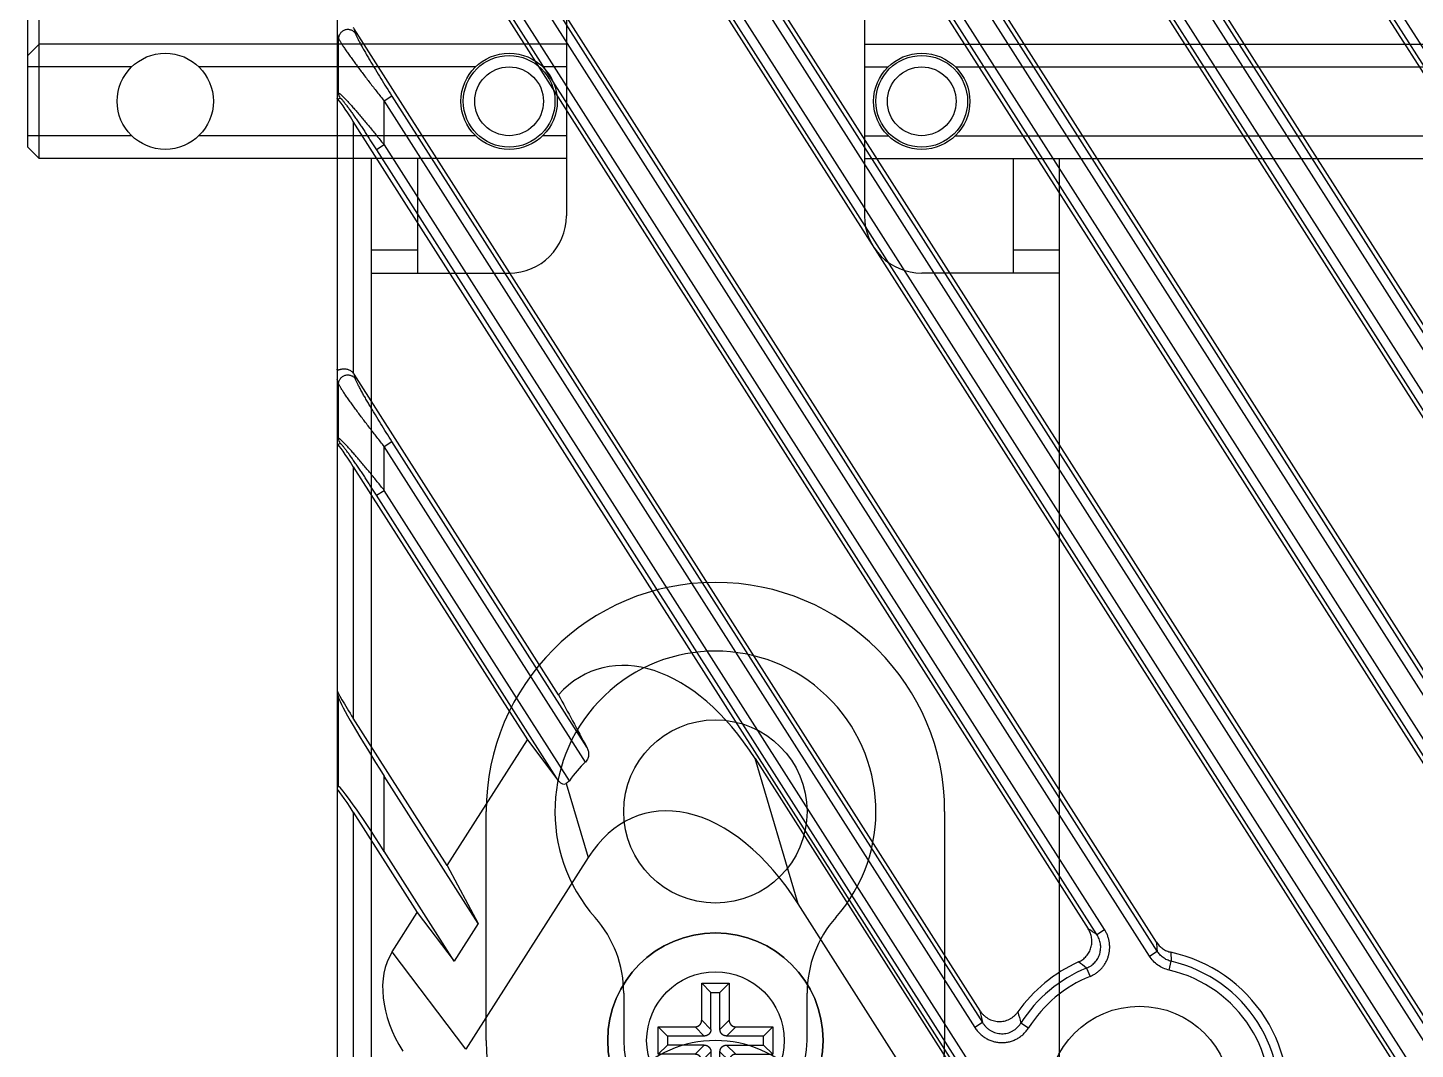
# Model space of a CAD drawing. Header units: millimetres. Extents: x 562 to 17351, y 2396 to 6995.
# Drawn here: x 12125.3 to 12185.8, y 3895.8 to 3940.4 of the extents above; entities that cross this region are included whole.
import ezdxf

# ---------------------------------------------------------------- set-up
doc = ezdxf.new("R2010")
doc.units = ezdxf.units.MM
doc.layers.add('02___PRT_ALL_AXES', color=7, linetype='Continuous')
doc.layers.add('1轮廓线', color=7, linetype='Continuous', lineweight=25)

# ---------------------------------------------------------------- blocks, each defined once
blk = doc.blocks.new('DTGCNV')
at = {"color": 7, "linetype": 'Continuous'}
for p, q in [((12716.618, 5010.197), (12716.618, 4673.197)), ((12717.318, 4815.699), (12807.974, 4673.397)), ((12807.807, 4674.749), (12718.67, 4814.667)), ((12807.471, 4674.535), (12718.334, 4814.453)), ((12800.979, 4673.397), (12721.701, 4797.839)), ((12799.424, 4674.749), (12722.979, 4794.743)), ((12799.76, 4674.963), (12723.315, 4794.957)), ((12721.453, 4794.134), (12798.37, 4673.397)), ((12798.203, 4674.749), (12722.979, 4792.827)), ((12797.867, 4674.535), (12722.643, 4792.613)), ((12791.375, 4673.397), (12721.701, 4782.764)), ((12789.82, 4674.749), (12722.979, 4779.668)), ((12790.156, 4674.963), (12723.315, 4779.882)), ((12721.453, 4779.059), (12788.766, 4673.397)), ((12788.599, 4674.749), (12722.979, 4777.752)), ((12788.263, 4674.535), (12722.643, 4777.538)), ((12781.771, 4673.397), (12721.701, 4767.688)), ((12721.029, 4764.649), (12779.162, 4673.397)), ((12780.216, 4674.749), (12722.979, 4764.592)), ((12780.552, 4674.963), (12723.315, 4764.806)), ((12778.659, 4674.535), (12722.643, 4762.462)), ((12778.995, 4674.749), (12722.979, 4762.676)), ((12752.356, 4704.494), (12717.353, 4759.438)), ((12752.384, 4704.102), (12719.006, 4756.496)), ((12752.048, 4703.888), (12718.67, 4756.282)), ((12717.318, 4755.397), (12749.379, 4705.071)), ((12749.758, 4704.825), (12718.334, 4754.151)), ((12750.094, 4705.039), (12718.67, 4754.365)), ((12744.66, 4701.5), (12717.353, 4744.362)), ((12717.353, 4744.362), (12717.412, 4744.16)), ((12716.618, 4744.148), (12716.677, 4743.946)), ((12716.677, 4741.554), (12716.677, 4743.946)), ((12716.618, 4741.537), (12716.677, 4741.554)), ((12716.631, 4741.308), (12716.74, 4741.34)), ((12719.006, 4741.42), (12718.67, 4741.206)), ((12719.006, 4741.42), (12744.767, 4700.984)), ((12718.67, 4739.29), (12718.67, 4741.206)), ((12718.67, 4741.206), (12744.43, 4700.77)), ((12717.318, 4740.322), (12717.318, 4729.334)), ((12759.954, 4673.397), (12717.318, 4740.322)), ((12718.67, 4739.29), (12718.334, 4739.076)), ((12718.334, 4739.076), (12759.451, 4674.535)), ((12718.67, 4739.29), (12759.787, 4674.749)), ((12717.412, 4729.085), (12717.353, 4729.287)), ((12726.267, 4715.295), (12717.353, 4729.287)), ((12716.677, 4728.871), (12716.618, 4729.073)), ((12716.677, 4726.479), (12716.677, 4728.871)), ((12716.677, 4726.479), (12716.618, 4726.462)), ((12716.631, 4726.233), (12716.74, 4726.265)), ((12718.67, 4726.131), (12719.006, 4726.345)), ((12727.51, 4712.997), (12719.006, 4726.345)), ((12718.67, 4724.215), (12718.67, 4726.131)), ((12727.445, 4712.356), (12718.67, 4726.131)), ((12717.318, 4725.247), (12717.318, 4714.266)), ((12717.318, 4725.247), (12724.913, 4713.325)), ((12718.334, 4724.001), (12718.67, 4724.215)), ((12726.29, 4711.512), (12718.334, 4724.001)), ((12726.745, 4711.54), (12718.67, 4724.215)), ((12716.618, 4715.365), (12716.677, 4715.162)), ((12716.677, 4711.287), (12716.677, 4715.162)), ((12721.415, 4707.835), (12717.318, 4714.266)), ((12721.415, 4707.835), (12724.913, 4713.325)), ((12724.913, 4713.325), (12726.29, 4711.512)), ((12734.845, 4712.508), (12749.396, 4689.667)), ((12736.731, 4706.161), (12734.845, 4712.508)), ((12722.768, 4705.305), (12718.67, 4711.738)), ((12718.67, 4708.457), (12718.67, 4711.738)), ((12716.618, 4711.27), (12716.677, 4711.287)), ((12726.613, 4711.417), (12727.571, 4708.192)), ((12717.318, 4710.171), (12720.111, 4705.787)), ((12717.318, 4710.171), (12717.318, 4698.471)), ((12721.723, 4703.665), (12718.67, 4708.457)), ((12727.571, 4708.192), (12722.236, 4699.817)), ((12721.415, 4707.835), (12722.768, 4705.305)), ((12747.523, 4689.22), (12736.731, 4706.161)), ((12719.013, 4704.063), (12720.111, 4705.787)), ((12720.111, 4705.787), (12721.723, 4703.665)), ((12722.768, 4705.305), (12721.723, 4703.665)), ((12749.758, 4704.825), (12750.094, 4705.039)), ((12722.236, 4699.817), (12719.013, 4704.063)), ((12752.048, 4703.888), (12752.384, 4704.102)), ((12752.989, 4704.051), (12753.003, 4703.656)), ((12749.311, 4703.363), (12749.46, 4702.998)), ((12752.914, 4703.272), (12753.003, 4703.656)), ((12744.767, 4700.984), (12744.43, 4700.77)), ((12746.446, 4700.964), (12746.779, 4700.753))]:
    blk.add_line(p, q, dxfattribs=at)
for centre, radius in [((12733.118, 4700.197), 3), ((12751.618, 4697.697), 4)]:
    blk.add_circle(centre, radius, dxfattribs=at)
for centre, radius, start, end in [((12717.079, 4741.555), 0.402, 180.12821, 212.37179), ((12717.079, 4726.48), 0.402, 180.1282, 212.3718), ((12718.782, 4657.719), 56.378, 56.6713, 57.13077), ((12885.548, 4713.904), 133.524, 184.04112, 184.20977), ((12751.618, 4697.697), 6.5, 347.17622, 77.82378), ((12751.618, 4697.697), 6.5, 114.16262, 144.77749), ((12751.618, 4697.697), 6.117, 112.15727, 147.72886), ((12729.479, 4677.263), 32.78, 52.7708, 53.54273), ((12751.618, 4697.697), 5.724, 348.08134, 76.91866), ((12751.618, 4697.697), 6.117, 348.08134, 76.91866), ((12751.618, 4697.697), 5.724, 112.15727, 147.72886), ((12782.894, 4709.166), 38.996, 191.33802, 192.11172), ((12772.7, 4708.702), 27.371, 195.3731, 196.42355)]:
    blk.add_arc(centre, radius, start, end, dxfattribs=at)
for centre, major_axis, ratio, start_param, end_param in [((12717.02, 4744.138), (-0.117, 0.402), 0.954439, -1.274405, -1.134443), ((12717.318, 4740.208), (-0.698, 1.104), 0.046753, -1.496981, -0.118001), ((12717.02, 4729.062), (-0.117, 0.402), 0.954439, -1.274405, -1.134443), ((12717.318, 4725.133), (-0.698, 1.104), 0.046753, -1.496981, -0.118001), ((12730.864, 4706.874), (-2.835, 9.544), 0.602666, -1.127854, 0.341339), ((12717.318, 4714.38), (-0.698, 1.104), 0.046753, 0.073815, 1.644612), ((12729.981, 4709.847), (-13.636, 24.957), 0.023371, 1.337982, 1.431485), ((12718.67, 4712.063), (-1.995, 3.155), 0.046753, 0.161082, 1.644612), ((12731.807, 4703.7), (-2.835, 9.544), 0.602666, 0.29007, 0.4519), ((12717.318, 4710.057), (-0.698, 1.104), 0.046753, -1.496981, 0.073815), ((12718.67, 4708.131), (-1.995, 3.155), 0.046753, -1.496981, -0.013451), ((12726.505, 4711.916), (0, 0.526), 0.63707, -3.839724, -2.813643), ((12732.749, 4700.527), (-2.835, 9.544), 0.602666, -1.127854, 0.481922), ((12722.169, 4701.122), (-2.652, 3.493), 0.684108, 0.247768, 1.451017)]:
    blk.add_ellipse(centre, major_axis=major_axis, ratio=ratio, start_param=start_param, end_param=end_param, dxfattribs=at)
for points, knots in [([(12717.412, 4744.16), (12717.4, 4744.177), (12717.375, 4744.209), (12717.329, 4744.25), (12717.276, 4744.284), (12717.219, 4744.309), (12717.158, 4744.324), (12717.095, 4744.331), (12717.031, 4744.327), (12716.968, 4744.314), (12716.909, 4744.292), (12716.853, 4744.26), (12716.803, 4744.221), (12716.76, 4744.175), (12716.725, 4744.123), (12716.699, 4744.067), (12716.682, 4744.007), (12716.678, 4743.966), (12716.677, 4743.946)], [0, 0, 0, 0, 0.061114, 0.122614, 0.184534, 0.246921, 0.309743, 0.372937, 0.436398, 0.5, 0.563602, 0.627063, 0.690257, 0.753079, 0.815466, 0.877386, 0.938886, 1, 1, 1, 1]), ([(12716.677, 4743.946), (12716.679, 4743.94), (12716.684, 4743.929), (12716.696, 4743.903), (12716.715, 4743.866), (12716.743, 4743.816), (12716.776, 4743.76), (12716.815, 4743.698), (12716.875, 4743.605), (12716.959, 4743.479), (12717.069, 4743.319), (12717.19, 4743.149), (12717.319, 4742.97), (12717.455, 4742.785), (12717.595, 4742.596), (12717.791, 4742.336), (12718.043, 4742.005), (12718.353, 4741.606), (12718.563, 4741.34), (12718.67, 4741.206)], [0, 0, 0, 0, 0.00509, 0.010986, 0.025069, 0.041978, 0.061422, 0.083117, 0.106791, 0.15915, 0.216898, 0.278823, 0.34401, 0.411766, 0.481566, 0.552988, 0.699417, 0.848964, 1, 1, 1, 1]), ([(12717.412, 4744.16), (12717.414, 4744.154), (12717.418, 4744.141), (12717.428, 4744.112), (12717.446, 4744.071), (12717.471, 4744.016), (12717.501, 4743.955), (12717.535, 4743.887), (12717.586, 4743.789), (12717.657, 4743.658), (12717.748, 4743.493), (12717.847, 4743.32), (12717.951, 4743.141), (12718.059, 4742.957), (12718.17, 4742.77), (12718.323, 4742.516), (12718.519, 4742.195), (12718.76, 4741.808), (12718.923, 4741.55), (12719.006, 4741.42)], [0, 0, 0, 0, 0.005901, 0.012735, 0.028952, 0.048163, 0.069902, 0.093761, 0.1194, 0.174923, 0.234768, 0.297789, 0.363198, 0.430435, 0.499095, 0.568871, 0.710853, 0.85493, 1, 1, 1, 1]), ([(12716.618, 4741.307), (12716.618, 4741.308), (12716.618, 4741.309), (12716.619, 4741.311), (12716.62, 4741.312), (12716.622, 4741.313), (12716.624, 4741.313), (12716.626, 4741.312), (12716.628, 4741.31), (12716.63, 4741.309), (12716.631, 4741.308)], [0, 0, 0, 0, 0.134296, 0.239838, 0.325336, 0.408088, 0.50825, 0.637794, 0.80127, 1, 1, 1, 1]), ([(12716.677, 4741.554), (12716.679, 4741.555), (12716.684, 4741.554), (12716.692, 4741.552), (12716.702, 4741.547), (12716.713, 4741.541), (12716.727, 4741.532), (12716.747, 4741.516), (12716.777, 4741.491), (12716.817, 4741.455), (12716.862, 4741.412), (12716.911, 4741.363), (12716.964, 4741.308), (12717.021, 4741.248), (12717.102, 4741.161), (12717.209, 4741.042), (12717.342, 4740.892), (12717.481, 4740.732), (12717.624, 4740.565), (12717.77, 4740.392), (12717.918, 4740.215), (12718.068, 4740.034), (12718.218, 4739.851), (12718.419, 4739.603), (12718.57, 4739.416), (12718.67, 4739.29)], [0, 0, 0, 0, 0.002036, 0.004765, 0.008306, 0.012701, 0.017956, 0.024063, 0.038745, 0.05652, 0.077106, 0.100208, 0.125538, 0.152825, 0.181822, 0.244102, 0.310933, 0.381227, 0.454167, 0.529124, 0.605619, 0.683271, 0.76177, 0.840872, 1, 1, 1, 1]), ([(12716.74, 4741.34), (12716.741, 4741.341), (12716.745, 4741.34), (12716.749, 4741.339), (12716.754, 4741.336), (12716.762, 4741.331), (12716.773, 4741.323), (12716.785, 4741.312), (12716.799, 4741.299), (12716.814, 4741.283), (12716.836, 4741.258), (12716.867, 4741.222), (12716.907, 4741.173), (12716.95, 4741.118), (12716.996, 4741.058), (12717.044, 4740.994), (12717.112, 4740.902), (12717.199, 4740.78), (12717.307, 4740.627), (12717.418, 4740.467), (12717.53, 4740.302), (12717.644, 4740.133), (12717.759, 4739.961), (12717.874, 4739.787), (12717.989, 4739.611), (12718.143, 4739.374), (12718.257, 4739.195), (12718.334, 4739.076)], [0, 0, 0, 0, 0.001988, 0.003277, 0.004801, 0.008605, 0.013451, 0.019328, 0.026206, 0.034036, 0.042764, 0.062675, 0.085465, 0.110691, 0.137955, 0.166932, 0.197336, 0.261568, 0.329268, 0.399486, 0.471568, 0.545042, 0.619552, 0.694837, 0.77068, 0.84692, 1, 1, 1, 1]), ([(12717.318, 4729.334), (12717.303, 4729.352), (12717.269, 4729.387), (12717.21, 4729.429), (12717.147, 4729.462), (12717.082, 4729.486), (12717.017, 4729.502), (12716.954, 4729.509), (12716.895, 4729.51), (12716.84, 4729.506), (12716.797, 4729.499), (12716.766, 4729.492), (12716.739, 4729.485), (12716.714, 4729.477), (12716.69, 4729.47), (12716.676, 4729.466), (12716.662, 4729.463), (12716.651, 4729.461), (12716.64, 4729.461), (12716.632, 4729.464), (12716.625, 4729.47), (12716.621, 4729.479), (12716.619, 4729.49), (12716.618, 4729.499), (12716.618, 4729.503)], [0, 0, 0, 0, 0.092092, 0.18383, 0.274482, 0.363041, 0.448376, 0.529457, 0.605459, 0.675766, 0.739913, 0.769539, 0.797439, 0.847676, 0.869774, 0.889641, 0.907107, 0.922074, 0.934647, 0.945489, 0.956057, 0.968087, 0.982675, 1, 1, 1, 1]), ([(12716.677, 4728.871), (12716.678, 4728.891), (12716.682, 4728.932), (12716.699, 4728.991), (12716.725, 4729.048), (12716.76, 4729.1), (12716.803, 4729.146), (12716.853, 4729.185), (12716.909, 4729.216), (12716.968, 4729.239), (12717.031, 4729.252), (12717.095, 4729.255), (12717.158, 4729.249), (12717.219, 4729.233), (12717.276, 4729.208), (12717.329, 4729.175), (12717.375, 4729.134), (12717.4, 4729.102), (12717.412, 4729.085)], [0, 0, 0, 0, 0.061113, 0.122614, 0.184534, 0.246921, 0.309743, 0.372936, 0.436398, 0.5, 0.563602, 0.627064, 0.690257, 0.753079, 0.815466, 0.877386, 0.938887, 1, 1, 1, 1]), ([(12718.67, 4726.131), (12718.563, 4726.264), (12718.353, 4726.531), (12718.043, 4726.93), (12717.791, 4727.26), (12717.595, 4727.52), (12717.455, 4727.71), (12717.319, 4727.895), (12717.19, 4728.073), (12717.069, 4728.244), (12716.959, 4728.404), (12716.875, 4728.53), (12716.815, 4728.622), (12716.776, 4728.685), (12716.743, 4728.741), (12716.715, 4728.791), (12716.696, 4728.828), (12716.684, 4728.854), (12716.679, 4728.865), (12716.677, 4728.871)], [0, 0, 0, 0, 0.151037, 0.300586, 0.447016, 0.518439, 0.588237, 0.655992, 0.721178, 0.783101, 0.840848, 0.893205, 0.916879, 0.938573, 0.958018, 0.974928, 0.989013, 0.994909, 1, 1, 1, 1]), ([(12719.006, 4726.345), (12718.923, 4726.474), (12718.76, 4726.733), (12718.519, 4727.12), (12718.323, 4727.441), (12718.17, 4727.695), (12718.059, 4727.882), (12717.951, 4728.065), (12717.847, 4728.244), (12717.748, 4728.417), (12717.657, 4728.582), (12717.586, 4728.713), (12717.535, 4728.812), (12717.501, 4728.879), (12717.471, 4728.941), (12717.446, 4728.996), (12717.428, 4729.037), (12717.418, 4729.066), (12717.414, 4729.079), (12717.412, 4729.085)], [0, 0, 0, 0, 0.145071, 0.289149, 0.431131, 0.500908, 0.569567, 0.636803, 0.702211, 0.76523, 0.825074, 0.880596, 0.906233, 0.930094, 0.951832, 0.971044, 0.987264, 0.994099, 1, 1, 1, 1]), ([(12716.618, 4726.232), (12716.618, 4726.232), (12716.618, 4726.234), (12716.619, 4726.236), (12716.62, 4726.237), (12716.622, 4726.238), (12716.624, 4726.237), (12716.626, 4726.237), (12716.628, 4726.235), (12716.63, 4726.234), (12716.631, 4726.233)], [0, 0, 0, 0, 0.134285, 0.239811, 0.32531, 0.408071, 0.508221, 0.637767, 0.801257, 1, 1, 1, 1]), ([(12718.67, 4724.215), (12718.57, 4724.34), (12718.419, 4724.528), (12718.218, 4724.775), (12718.068, 4724.959), (12717.918, 4725.14), (12717.77, 4725.317), (12717.624, 4725.49), (12717.481, 4725.657), (12717.342, 4725.817), (12717.209, 4725.967), (12717.102, 4726.085), (12717.021, 4726.173), (12716.964, 4726.232), (12716.911, 4726.287), (12716.862, 4726.336), (12716.817, 4726.379), (12716.777, 4726.415), (12716.747, 4726.44), (12716.727, 4726.456), (12716.713, 4726.465), (12716.702, 4726.472), (12716.692, 4726.477), (12716.684, 4726.479), (12716.679, 4726.479), (12716.677, 4726.479)], [0, 0, 0, 0, 0.159125, 0.238223, 0.316727, 0.394381, 0.470878, 0.545834, 0.61877, 0.689065, 0.755896, 0.818173, 0.847169, 0.874456, 0.899785, 0.922889, 0.943475, 0.96125, 0.975933, 0.982041, 0.987297, 0.991693, 0.995234, 0.997964, 1, 1, 1, 1]), ([(12718.334, 4724.001), (12718.257, 4724.12), (12718.143, 4724.299), (12717.989, 4724.536), (12717.874, 4724.712), (12717.759, 4724.886), (12717.644, 4725.058), (12717.53, 4725.227), (12717.418, 4725.392), (12717.307, 4725.552), (12717.199, 4725.705), (12717.112, 4725.827), (12717.044, 4725.919), (12716.996, 4725.983), (12716.95, 4726.043), (12716.907, 4726.098), (12716.867, 4726.146), (12716.836, 4726.183), (12716.814, 4726.208), (12716.799, 4726.223), (12716.785, 4726.237), (12716.773, 4726.247), (12716.762, 4726.256), (12716.754, 4726.261), (12716.749, 4726.264), (12716.745, 4726.265), (12716.741, 4726.265), (12716.74, 4726.265)], [0, 0, 0, 0, 0.153079, 0.229318, 0.305164, 0.380451, 0.454965, 0.528436, 0.600519, 0.670738, 0.738434, 0.802663, 0.833068, 0.862042, 0.889307, 0.914531, 0.937321, 0.957232, 0.96596, 0.973791, 0.980669, 0.986547, 0.991394, 0.995199, 0.996723, 0.998012, 1, 1, 1, 1]), ([(12727.51, 4712.997), (12727.534, 4712.951), (12727.574, 4712.85), (12727.589, 4712.714), (12727.577, 4712.601), (12727.553, 4712.514), (12727.51, 4712.429), (12727.469, 4712.379), (12727.445, 4712.356)], [0, 0, 0, 0, 0.227078, 0.464087, 0.589087, 0.719873, 0.857282, 1, 1, 1, 1]), ([(12726.745, 4711.54), (12726.727, 4711.514), (12726.688, 4711.468), (12726.639, 4711.431), (12726.613, 4711.417)], [0, 0, 0, 0, 0.513569, 1, 1, 1, 1]), ([(12748.958, 4703.628), (12749.022, 4703.657), (12749.146, 4703.729), (12749.304, 4703.875), (12749.427, 4704.051), (12749.508, 4704.25), (12749.545, 4704.461), (12749.536, 4704.676), (12749.482, 4704.883), (12749.418, 4705.012), (12749.379, 4705.071)], [0, 0, 0, 0, 0.125002, 0.249996, 0.374989, 0.499982, 0.624978, 0.749979, 0.874984, 1, 1, 1, 1]), ([(12749.46, 4702.998), (12749.507, 4703.017), (12749.599, 4703.061), (12749.729, 4703.141), (12749.849, 4703.235), (12749.959, 4703.341), (12750.056, 4703.459), (12750.139, 4703.587), (12750.207, 4703.724), (12750.26, 4703.867), (12750.297, 4704.015), (12750.317, 4704.167), (12750.32, 4704.319), (12750.307, 4704.471), (12750.278, 4704.621), (12750.232, 4704.767), (12750.172, 4704.907), (12750.122, 4704.996), (12750.094, 4705.039)], [0, 0, 0, 0, 0.062496, 0.125, 0.187497, 0.249996, 0.312495, 0.374993, 0.437492, 0.499991, 0.56249, 0.624989, 0.687489, 0.749989, 0.81249, 0.874989, 0.9375, 1, 1, 1, 1]), ([(12749.311, 4703.363), (12749.345, 4703.377), (12749.411, 4703.407), (12749.505, 4703.464), (12749.592, 4703.531), (12749.671, 4703.607), (12749.74, 4703.692), (12749.8, 4703.784), (12749.849, 4703.882), (12749.886, 4703.985), (12749.911, 4704.092), (12749.925, 4704.201), (12749.926, 4704.311), (12749.911, 4704.456), (12749.864, 4704.633), (12749.798, 4704.764), (12749.758, 4704.825)], [0, 0, 0, 0, 0.062516, 0.125059, 0.18761, 0.250176, 0.312748, 0.375323, 0.437895, 0.500458, 0.56301, 0.625545, 0.688062, 0.750558, 0.875309, 1, 1, 1, 1]), ([(12752.356, 4704.494), (12752.391, 4704.439), (12752.473, 4704.334), (12752.624, 4704.204), (12752.798, 4704.106), (12752.925, 4704.065), (12752.989, 4704.051)], [0, 0, 0, 0, 0.250015, 0.500013, 0.750005, 1, 1, 1, 1]), ([(12752.914, 4703.272), (12752.825, 4703.293), (12752.652, 4703.351), (12752.415, 4703.488), (12752.209, 4703.668), (12752.097, 4703.812), (12752.048, 4703.888)], [0, 0, 0, 0, 0.249994, 0.49997, 0.749958, 1, 1, 1, 1]), ([(12753.003, 4703.656), (12752.939, 4703.671), (12752.815, 4703.714), (12752.646, 4703.813), (12752.499, 4703.943), (12752.419, 4704.047), (12752.384, 4704.102)], [0, 0, 0, 0, 0.250152, 0.500188, 0.750122, 1, 1, 1, 1]), ([(12744.66, 4701.5), (12744.681, 4701.465), (12744.729, 4701.399), (12744.812, 4701.309), (12744.904, 4701.23), (12745.006, 4701.162), (12745.115, 4701.106), (12745.23, 4701.065), (12745.349, 4701.038), (12745.471, 4701.026), (12745.593, 4701.029), (12745.714, 4701.047), (12745.831, 4701.081), (12745.944, 4701.128), (12746.049, 4701.19), (12746.147, 4701.264), (12746.234, 4701.349), (12746.285, 4701.413), (12746.308, 4701.446)], [0, 0, 0, 0, 0.062496, 0.125005, 0.187502, 0.250003, 0.312503, 0.375004, 0.437504, 0.500003, 0.562502, 0.625002, 0.687501, 0.75, 0.8125, 0.874996, 0.937504, 1, 1, 1, 1]), ([(12744.43, 4700.77), (12744.462, 4700.721), (12744.531, 4700.626), (12744.65, 4700.497), (12744.784, 4700.383), (12744.931, 4700.287), (12745.089, 4700.21), (12745.255, 4700.153), (12745.427, 4700.117), (12745.602, 4700.104), (12745.777, 4700.113), (12745.95, 4700.145), (12746.117, 4700.198), (12746.276, 4700.273), (12746.425, 4700.368), (12746.559, 4700.48), (12746.679, 4700.609), (12746.748, 4700.704), (12746.779, 4700.753)], [0, 0, 0, 0, 0.062501, 0.125004, 0.187504, 0.250005, 0.312504, 0.375003, 0.437502, 0.5, 0.562497, 0.624995, 0.687493, 0.749992, 0.812491, 0.874991, 0.937497, 1, 1, 1, 1]), ([(12744.767, 4700.984), (12744.789, 4700.948), (12744.837, 4700.88), (12744.922, 4700.786), (12745.017, 4700.703), (12745.121, 4700.632), (12745.234, 4700.575), (12745.353, 4700.532), (12745.476, 4700.504), (12745.602, 4700.493), (12745.729, 4700.499), (12745.853, 4700.521), (12745.974, 4700.56), (12746.088, 4700.614), (12746.194, 4700.683), (12746.29, 4700.765), (12746.375, 4700.859), (12746.424, 4700.928), (12746.446, 4700.964)], [0, 0, 0, 0, 0.06236, 0.124747, 0.187159, 0.249602, 0.312077, 0.374583, 0.437117, 0.499674, 0.562246, 0.624826, 0.687404, 0.74997, 0.812518, 0.87504, 0.937538, 1, 1, 1, 1])]:
    blk.add_open_spline(points, degree=3, knots=knots, dxfattribs=at)
blk = doc.blocks.new('*U61')
blk.add_blockref('DTGCNV', (-13016.618, -4845.197))
blk = doc.blocks.new('*U62')
at = {"color": 0, "linetype": 'ByBlock', "lineweight": -2, "transparency": 16777216}
blk.add_blockref('*U61', (0, 0), dxfattribs=at)
blk = doc.blocks.new('dfx')
at = {"color": 114, "linetype": 'Continuous', "lineweight": -3, "true_color": 0x139b48}
for p, q in [((13134.482, 8286.227), (13134.482, 8251.227)), ((13147.482, 8286.227), (13147.482, 8251.227)), ((13111.482, 8253.727), (13111.482, 8283.727)), ((13110.982, 8254.227), (13110.982, 8283.227)), ((13110.982, 8258.227), (13111.482, 8258.727)), ((13134.482, 8258.727), (13111.482, 8258.727)), ((13147.482, 8258.727), (13701.482, 8258.727)), ((13115.512, 8257.727), (13110.982, 8257.727)), ((13134.482, 8257.727), (13133.451, 8257.727)), ((13147.482, 8257.727), (13148.512, 8257.727)), ((13115.512, 8254.727), (13110.982, 8254.727)), ((13134.482, 8254.727), (13133.451, 8254.727)), ((13147.482, 8254.727), (13148.512, 8254.727)), ((13110.982, 8254.227), (13111.482, 8253.727)), ((13134.482, 8253.727), (13111.482, 8253.727)), ((13125.982, 8188.727), (13125.982, 8253.727)), ((13127.982, 8253.727), (13127.982, 8248.727)), ((13147.482, 8253.727), (13701.482, 8253.727)), ((13153.982, 8248.727), (13153.982, 8253.727)), ((13155.982, 8253.727), (13155.982, 8188.727)), ((13127.982, 8249.727), (13125.982, 8249.727)), ((13155.982, 8249.727), (13153.982, 8249.727)), ((13125.982, 8248.727), (13131.982, 8248.727)), ((13155.982, 8248.727), (13149.982, 8248.727))]:
    blk.add_line(p, q, dxfattribs=at)
for centre, radius in [((13131.982, 8256.227), 2), ((13149.982, 8256.227), 2), ((13131.982, 8256.227), 1.5), ((13149.982, 8256.227), 1.5)]:
    blk.add_circle(centre, radius, dxfattribs=at)
for centre, radius, start, end in [((13131.982, 8251.227), 2.5, 270, 0), ((13149.982, 8251.227), 2.5, 180, 270), ((13140.982, 8210.227), 5, 43.13075, 136.86925)]:
    blk.add_arc(centre, radius, start, end, dxfattribs=at)
at = {"layer": '02___PRT_ALL_AXES', "color": 114, "linetype": 'Continuous', "lineweight": -3, "true_color": 0x139b48}
for p, q in [((13130.512, 8257.727), (13118.451, 8257.727)), ((13151.451, 8257.727), (13697.512, 8257.727)), ((13130.512, 8254.727), (13118.451, 8254.727)), ((13151.451, 8254.727), (13697.512, 8254.727)), ((13130.982, 8215.227), (13130.982, 8225.227)), ((13150.982, 8225.227), (13150.982, 8215.227)), ((13136.982, 8217.29), (13136.982, 8215.227)), ((13144.982, 8215.227), (13144.982, 8217.29))]:
    blk.add_line(p, q, dxfattribs=at)
for centre, radius in [((13116.982, 8256.227), 2.1), ((13131.982, 8256.227), 2.1), ((13149.982, 8256.227), 2.1), ((13140.982, 8225.227), 4)]:
    blk.add_circle(centre, radius, dxfattribs=at)
for centre, radius, start, end in [((13140.982, 8225.227), 10, 0, 180), ((13140.982, 8225.227), 7, 318.59038, 221.40962), ((13131.982, 8217.29), 5, 0, 41.40962), ((13149.982, 8217.29), 5, 138.59038, 180), ((13140.982, 8215.227), 10, 180, 0), ((13140.982, 8215.227), 4, 180, 0)]:
    blk.add_arc(centre, radius, start, end, dxfattribs=at)
blk = doc.blocks.new('*U142')
blk.add_blockref('dfx', (-13416.982, -8530.477))
blk = doc.blocks.new('*U143')
at = {"color": 0, "linetype": 'ByBlock', "lineweight": -2, "transparency": 16777216}
blk.add_blockref('*U142', (0, 0), dxfattribs=at)
blk = doc.blocks.new('TFHVNB')
at = {"layer": '1轮廓线', "linetype": 'Continuous', "lineweight": 25}
for p, q in [((11926.127, 3623.706), (11926.529, 3623.304)), ((11926.127, 3622.095), (11926.127, 3623.706)), ((11926.127, 3623.706), (11927.327, 3623.706)), ((11926.529, 3623.304), (11926.925, 3623.304)), ((11926.529, 3621.693), (11926.529, 3623.304)), ((11927.327, 3623.706), (11926.925, 3623.304)), ((11926.925, 3621.693), (11926.925, 3623.304)), ((11927.327, 3623.706), (11927.327, 3622.095)), ((11924.227, 3621.806), (11924.629, 3621.404)), ((11924.227, 3620.606), (11924.227, 3621.806)), ((11924.227, 3621.806), (11925.837, 3621.806)), ((11927.617, 3621.806), (11929.227, 3621.806)), ((11929.227, 3621.806), (11928.825, 3621.404)), ((11929.227, 3621.806), (11929.227, 3620.606)), ((11924.227, 3620.606), (11924.629, 3621.007)), ((11924.629, 3621.404), (11924.629, 3621.007)), ((11926.239, 3621.404), (11924.629, 3621.404)), ((11926.239, 3621.007), (11924.629, 3621.007)), ((11928.825, 3621.404), (11927.215, 3621.404)), ((11927.215, 3621.007), (11928.825, 3621.007)), ((11928.825, 3621.007), (11928.825, 3621.404)), ((11929.227, 3620.606), (11928.825, 3621.007)), ((11925.837, 3620.606), (11924.227, 3620.606)), ((11926.127, 3618.706), (11926.127, 3620.316)), ((11926.529, 3620.718), (11926.529, 3619.107)), ((11926.925, 3619.107), (11926.925, 3620.718)), ((11927.327, 3620.316), (11927.327, 3618.706)), ((11927.617, 3620.606), (11929.227, 3620.606)), ((11926.127, 3618.706), (11926.529, 3619.107)), ((11926.529, 3619.107), (11926.925, 3619.107)), ((11927.327, 3618.706), (11926.925, 3619.107)), ((11927.327, 3618.706), (11926.127, 3618.706))]:
    blk.add_line(p, q, dxfattribs=at)
at = {"layer": '1轮廓线', "linetype": 'Continuous', "lineweight": 13}
for p, q in [((11926.127, 3622.095), (11926.529, 3621.693)), ((11927.327, 3622.095), (11926.925, 3621.693)), ((11925.837, 3621.806), (11926.239, 3621.404)), ((11927.617, 3621.806), (11927.215, 3621.404)), ((11925.837, 3620.606), (11926.239, 3621.007)), ((11927.617, 3620.606), (11927.215, 3621.007)), ((11926.127, 3620.316), (11926.529, 3620.718)), ((11927.327, 3620.316), (11926.925, 3620.718))]:
    blk.add_line(p, q, dxfattribs=at)
at = {"layer": '1轮廓线', "linetype": 'Continuous', "lineweight": 25}
for radius in [4.7, 3]:
    blk.add_circle((11926.727, 3621.206), radius, dxfattribs=at)
for start, end in [(0, 180), (180, 0)]:
    blk.add_arc((11926.727, 3621.206), 4.7, start, end, dxfattribs=at)
for points in [[(11925.837, 3621.806), (11925.901, 3621.806), (11925.957, 3621.83), (11926.006, 3621.852), (11926.043, 3621.889), (11926.08, 3621.925), (11926.102, 3621.975), (11926.127, 3622.031), (11926.127, 3622.095)], [(11927.327, 3622.095), (11927.327, 3622.032), (11927.352, 3621.975), (11927.373, 3621.927), (11927.411, 3621.889), (11927.447, 3621.853), (11927.497, 3621.83), (11927.552, 3621.806), (11927.617, 3621.806)], [(11926.529, 3621.693), (11926.529, 3621.63), (11926.504, 3621.573), (11926.483, 3621.525), (11926.445, 3621.487), (11926.409, 3621.451), (11926.359, 3621.429), (11926.304, 3621.404), (11926.239, 3621.404)], [(11927.215, 3621.404), (11927.152, 3621.404), (11927.095, 3621.429), (11927.047, 3621.45), (11927.009, 3621.487), (11926.973, 3621.523), (11926.95, 3621.573), (11926.925, 3621.629), (11926.925, 3621.693)], [(11926.239, 3621.007), (11926.303, 3621.007), (11926.359, 3620.983), (11926.408, 3620.961), (11926.445, 3620.924), (11926.482, 3620.888), (11926.504, 3620.838), (11926.529, 3620.782), (11926.529, 3620.718)], [(11926.925, 3620.718), (11926.925, 3620.781), (11926.95, 3620.838), (11926.971, 3620.886), (11927.009, 3620.924), (11927.045, 3620.96), (11927.095, 3620.983), (11927.15, 3621.007), (11927.215, 3621.007)], [(11926.127, 3620.316), (11926.127, 3620.379), (11926.102, 3620.436), (11926.081, 3620.484), (11926.043, 3620.522), (11926.008, 3620.558), (11925.957, 3620.581), (11925.902, 3620.606), (11925.837, 3620.606)], [(11927.617, 3620.606), (11927.553, 3620.606), (11927.497, 3620.581), (11927.449, 3620.559), (11927.411, 3620.522), (11927.375, 3620.486), (11927.352, 3620.436), (11927.327, 3620.38), (11927.327, 3620.316)]]:
    blk.add_open_spline(points, degree=2, knots=[0, 0, 0, 0.25, 0.25, 0.5, 0.5, 0.75, 0.75, 1, 1, 1], dxfattribs=at)
blk = doc.blocks.new('*U146')
blk.add_blockref('TFHVNB', (-12210.227, -3931.206))
blk = doc.blocks.new('*U147')
at = {"color": 0, "linetype": 'ByBlock', "lineweight": -2, "transparency": 16777216}
blk.add_blockref('*U146', (0, 0), dxfattribs=at)

msp = doc.modelspace()

# ---------------------------------------------------------------- block references
for name, p in [('*U62', (12438.816, 4041.217)), ('*U143', (12431.316, 4211.467)), ('*U147', (12438.816, 4206.217))]:
    msp.add_blockref(name, p)

doc.saveas('drawing.dxf')
